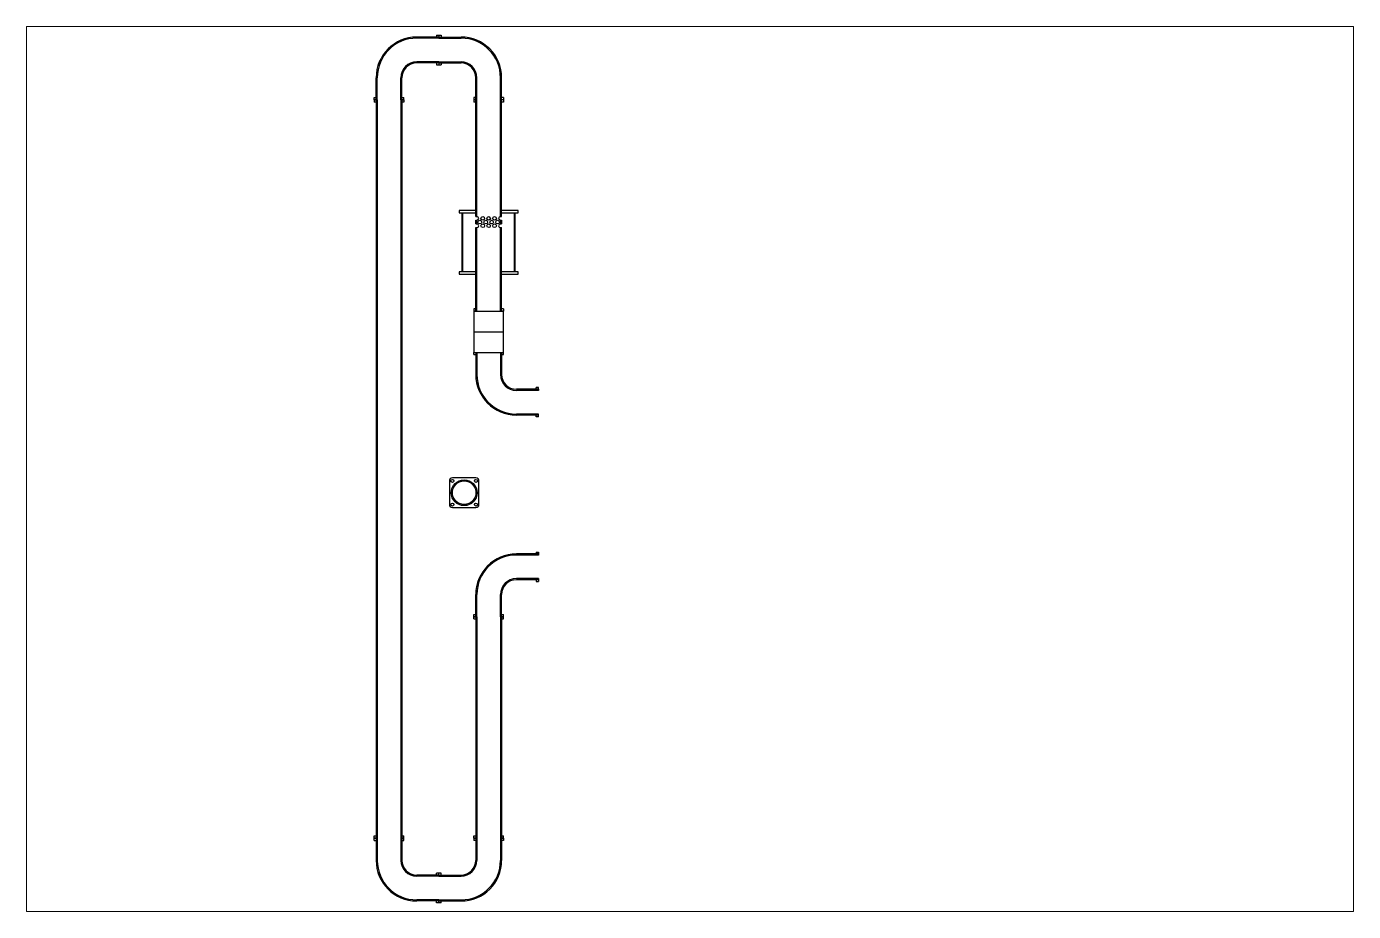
# Paper-space layout 'Sheet1' of a CAD drawing. Header units: millimetres. Extents: x 1.05 to 9.45, y 0.7 to 6.3.
# The model-space entities are those that its viewports show. They can reach past a viewport. Long polylines and large blocks are cut down to what shows.
import ezdxf

# ---------------------------------------------------------------- set-up
doc = ezdxf.new("R2010")
doc.units = ezdxf.units.MM
doc.header["$MEASUREMENT"] = 0

msp = doc.modelspace()

# ---------------------------------------------------------------- linework, layer by layer
for p, q in [((817.7, 1637.2), (820.7, 1637.2)), ((817.7, 1637.2), (817.7, 1634.7)), ((820.7, 1637.2), (823.7, 1637.2)), ((820.7, 1637.2), (820.7, 1634.7)), ((820.7, 1637.2), (820.7, 1633.2)), ((823.7, 1637.2), (823.7, 1634.7)), ((820.7, 1634.7), (790.7, 1634.7)), ((820.7, 1633.2), (790.7, 1633.2)), ((820.7, 1634.7), (850.7, 1634.7)), ((820.7, 1634.7), (820.7, 1633.2)), ((820.7, 1633.2), (850.7, 1633.2)), ((820.7, 1601.2), (790.7, 1601.2)), ((820.7, 1601.2), (850.7, 1601.2)), ((820.7, 1599.7), (820.7, 1601.2)), ((820.7, 1601.2), (820.7, 1597.2)), ((820.7, 1599.7), (790.7, 1599.7)), ((817.7, 1599.7), (817.7, 1597.2)), ((817.7, 1597.2), (820.7, 1597.2)), ((820.7, 1599.7), (850.7, 1599.7)), ((820.7, 1599.7), (820.7, 1597.2)), ((820.7, 1597.2), (823.7, 1597.2)), ((823.7, 1599.7), (823.7, 1597.2)), ((735.7, 1549.7), (735.7, 1579.7)), ((737.2, 1549.7), (737.2, 1579.7)), ((769.2, 1549.7), (769.2, 1579.7)), ((770.7, 1549.7), (770.7, 1579.7)), ((870.7, 1549.7), (870.7, 1579.7)), ((872.2, 1549.7), (872.2, 1579.7)), ((904.2, 1549.7), (904.2, 1579.7)), ((905.7, 1549.7), (905.7, 1579.7)), ((733.2, 1549.7), (733.2, 1552.7)), ((733.2, 1552.7), (735.7, 1552.7)), ((733.2, 1549.7), (735.7, 1549.7)), ((733.2, 1549.7), (733.2, 1546.7)), ((735.7, 1549.7), (733.2, 1549.7)), ((735.7, 1546.7), (733.2, 1546.7)), ((735.7, 1549.7), (737.2, 1549.7)), ((735.7, 1549.7), (735.7, 549.7)), ((735.7, 1549.7), (737.2, 1549.7)), ((737.2, 1549.7), (737.2, 549.7)), ((770.7, 1549.7), (769.2, 1549.7)), ((769.2, 1549.7), (769.2, 549.7)), ((770.7, 1549.7), (769.2, 1549.7)), ((770.7, 1552.7), (773.2, 1552.7)), ((770.7, 1549.7), (773.2, 1549.7)), ((770.7, 1549.7), (770.7, 549.7)), ((773.2, 1549.7), (770.7, 1549.7)), ((773.2, 1546.7), (770.7, 1546.7)), ((773.2, 1549.7), (773.2, 1552.7)), ((773.2, 1549.7), (773.2, 1546.7)), ((868.2, 1552.7), (868.2, 1549.7)), ((870.7, 1552.7), (868.2, 1552.7)), ((868.2, 1549.7), (868.2, 1546.7)), ((870.7, 1549.7), (868.2, 1549.7)), ((872.2, 1549.7), (868.2, 1549.7)), ((870.7, 1546.7), (868.2, 1546.7)), ((870.7, 1391.7), (870.7, 1549.7)), ((870.7, 1549.7), (872.2, 1549.7)), ((872.2, 1391.7), (872.2, 1549.7)), ((904.2, 1391.7), (904.2, 1549.7)), ((905.7, 1549.7), (904.2, 1549.7)), ((908.2, 1549.7), (904.2, 1549.7)), ((908.2, 1552.7), (905.7, 1552.7)), ((905.7, 1391.7), (905.7, 1549.7)), ((908.2, 1549.7), (905.7, 1549.7)), ((908.2, 1546.7), (905.7, 1546.7)), ((908.2, 1552.7), (908.2, 1549.7)), ((908.2, 1549.7), (908.2, 1546.7)), ((848.2, 1399.7), (848.2, 1396.7)), ((870.7, 1399.7), (848.2, 1399.7)), ((848.2, 1396.7), (870.7, 1396.7)), ((852.2, 1316.7), (852.2, 1396.7)), ((853.2, 1316.7), (853.2, 1396.7)), ((870.7, 1391.7), (872.2, 1391.7)), ((870.7, 1386.7), (872.2, 1386.7)), ((870.7, 1381.7), (870.7, 1386.7)), ((872.2, 1381.7), (872.2, 1386.7)), ((904.2, 1391.7), (905.7, 1391.7)), ((904.2, 1386.7), (904.2, 1381.7)), ((904.2, 1386.7), (905.7, 1386.7)), ((928.2, 1399.7), (905.7, 1399.7)), ((905.7, 1396.7), (928.2, 1396.7)), ((905.7, 1386.7), (905.7, 1381.7)), ((923.2, 1316.7), (923.2, 1396.7)), ((924.2, 1316.7), (924.2, 1396.7)), ((928.2, 1396.7), (928.2, 1399.7)), ((870.7, 1381.7), (872.2, 1381.7)), ((870.7, 1263.7), (870.7, 1376.7)), ((870.7, 1376.7), (872.2, 1376.7)), ((872.2, 1263.7), (872.2, 1376.7)), ((904.2, 1381.7), (905.7, 1381.7)), ((904.2, 1263.7), (904.2, 1376.7)), ((904.2, 1376.7), (905.7, 1376.7)), ((905.7, 1263.7), (905.7, 1376.7)), ((848.2, 1316.7), (848.2, 1313.7)), ((870.7, 1316.7), (848.2, 1316.7)), ((848.2, 1313.7), (870.7, 1313.7)), ((928.2, 1316.7), (905.7, 1316.7)), ((905.7, 1313.7), (928.2, 1313.7)), ((928.2, 1313.7), (928.2, 1316.7)), ((868.2, 1266.7), (868.2, 1263.7)), ((870.7, 1266.7), (868.2, 1266.7)), ((868.2, 1263.7), (868.2, 1207.7)), ((868.2, 1263.7), (908.2, 1263.7)), ((872.2, 1263.7), (868.2, 1263.7)), ((908.2, 1263.7), (904.2, 1263.7)), ((908.2, 1266.7), (905.7, 1266.7)), ((908.2, 1266.7), (908.2, 1263.7)), ((908.2, 1207.7), (908.2, 1263.7)), ((868.2, 1235.7), (908.2, 1235.7)), ((868.2, 1207.7), (908.2, 1207.7)), ((868.2, 1204.7), (868.2, 1207.7)), ((868.2, 1207.7), (872.2, 1207.7)), ((868.2, 1204.7), (870.7, 1204.7)), ((870.7, 1207.7), (870.7, 1177.7)), ((872.2, 1207.7), (872.2, 1177.7)), ((904.2, 1207.7), (904.2, 1177.7)), ((904.2, 1207.7), (908.2, 1207.7)), ((905.7, 1207.7), (905.7, 1177.7)), ((905.7, 1204.7), (908.2, 1204.7)), ((908.2, 1204.7), (908.2, 1207.7)), ((955.7, 1157.7), (925.7, 1157.7)), ((955.7, 1156.2), (925.7, 1156.2)), ((955.7, 1160.2), (952.7, 1160.2)), ((952.7, 1157.7), (952.7, 1160.2)), ((955.7, 1157.7), (955.7, 1160.2)), ((955.7, 1157.7), (955.7, 1156.2)), ((955.7, 1124.2), (925.7, 1124.2)), ((955.7, 1122.7), (925.7, 1122.7)), ((952.7, 1120.2), (952.7, 1122.7)), ((955.7, 1120.2), (952.7, 1120.2)), ((955.7, 1122.7), (955.7, 1124.2)), ((955.7, 1120.2), (955.7, 1122.7)), ((835, 1033.6), (835, 1001.6)), ((871, 1037.6), (839, 1037.6)), ((875, 1017.6), (875, 1033.6)), ((875, 1001.6), (875, 1017.6)), ((839, 997.6), (871, 997.6)), ((952.7, 937.2), (955.7, 937.2)), ((952.7, 937.2), (952.7, 934.7)), ((955.7, 937.2), (955.7, 934.7)), ((955.7, 937.2), (955.7, 933.2)), ((955.7, 934.7), (925.7, 934.7)), ((955.7, 933.2), (925.7, 933.2)), ((955.7, 934.7), (955.7, 933.2)), ((955.7, 901.2), (925.7, 901.2)), ((955.7, 899.7), (925.7, 899.7)), ((952.7, 899.7), (952.7, 897.2)), ((955.7, 899.7), (955.7, 901.2)), ((955.7, 901.2), (955.7, 897.2)), ((955.7, 899.7), (955.7, 897.2)), ((952.7, 897.2), (955.7, 897.2)), ((870.7, 849.7), (870.7, 879.7)), ((872.2, 849.7), (872.2, 879.7)), ((904.2, 849.7), (904.2, 879.7)), ((905.7, 849.7), (905.7, 879.7)), ((868.2, 849.7), (868.2, 852.7)), ((868.2, 852.7), (870.7, 852.7)), ((868.2, 849.7), (870.7, 849.7)), ((870.7, 849.7), (868.2, 849.7)), ((868.2, 849.7), (870.7, 849.7)), ((868.2, 846.7), (868.2, 849.7)), ((868.2, 849.7), (872.2, 849.7)), ((868.2, 849.7), (870.7, 849.7)), ((870.7, 849.7), (868.2, 849.7)), ((868.2, 846.7), (870.7, 846.7)), ((870.7, 849.7), (870.7, 549.7)), ((870.7, 849.7), (872.2, 849.7)), ((870.7, 849.7), (872.2, 849.7)), ((870.7, 849.7), (872.2, 849.7)), ((870.7, 849.7), (872.2, 849.7)), ((870.7, 849.7), (872.2, 849.7)), ((872.2, 849.7), (872.2, 549.7)), ((904.2, 849.7), (904.2, 549.7)), ((905.7, 849.7), (904.2, 849.7)), ((905.7, 849.7), (904.2, 849.7)), ((905.7, 849.7), (904.2, 849.7)), ((904.2, 849.7), (908.2, 849.7)), ((905.7, 849.7), (904.2, 849.7)), ((905.7, 849.7), (904.2, 849.7)), ((905.7, 852.7), (908.2, 852.7)), ((905.7, 849.7), (905.7, 549.7)), ((905.7, 849.7), (908.2, 849.7)), ((908.2, 849.7), (905.7, 849.7)), ((905.7, 849.7), (908.2, 849.7)), ((905.7, 849.7), (908.2, 849.7)), ((908.2, 849.7), (905.7, 849.7)), ((905.7, 846.7), (908.2, 846.7)), ((908.2, 849.7), (908.2, 852.7)), ((908.2, 846.7), (908.2, 849.7)), ((733.2, 549.7), (733.2, 552.7)), ((733.2, 552.7), (735.7, 552.7)), ((733.2, 549.7), (735.7, 549.7)), ((735.7, 549.7), (733.2, 549.7)), ((733.2, 549.7), (735.7, 549.7)), ((733.2, 546.7), (733.2, 549.7)), ((733.2, 549.7), (737.2, 549.7)), ((733.2, 546.7), (735.7, 546.7)), ((735.7, 549.7), (737.2, 549.7)), ((735.7, 549.7), (737.2, 549.7)), ((735.7, 549.7), (737.2, 549.7)), ((735.7, 549.7), (735.7, 519.7)), ((737.2, 549.7), (737.2, 519.7)), ((770.7, 549.7), (769.2, 549.7)), ((770.7, 549.7), (769.2, 549.7)), ((770.7, 549.7), (769.2, 549.7)), ((769.2, 549.7), (773.2, 549.7)), ((769.2, 549.7), (769.2, 519.7)), ((770.7, 552.7), (773.2, 552.7)), ((770.7, 549.7), (773.2, 549.7)), ((773.2, 549.7), (770.7, 549.7)), ((770.7, 549.7), (773.2, 549.7)), ((770.7, 549.7), (770.7, 519.7)), ((770.7, 546.7), (773.2, 546.7)), ((773.2, 549.7), (773.2, 552.7)), ((773.2, 546.7), (773.2, 549.7)), ((868.2, 549.7), (868.2, 552.7)), ((868.2, 552.7), (870.7, 552.7)), ((868.2, 549.7), (868.2, 546.7)), ((870.7, 549.7), (868.2, 549.7)), ((868.2, 549.7), (870.7, 549.7)), ((868.2, 549.7), (870.7, 549.7)), ((870.7, 549.7), (868.2, 549.7)), ((868.2, 549.7), (870.7, 549.7)), ((868.2, 549.7), (872.2, 549.7)), ((870.7, 546.7), (868.2, 546.7)), ((870.7, 549.7), (870.7, 519.7)), ((870.7, 549.7), (872.2, 549.7)), ((870.7, 549.7), (872.2, 549.7)), ((870.7, 549.7), (872.2, 549.7)), ((870.7, 549.7), (872.2, 549.7)), ((870.7, 549.7), (872.2, 549.7)), ((872.2, 549.7), (872.2, 519.7)), ((904.2, 549.7), (904.2, 519.7)), ((905.7, 549.7), (904.2, 549.7)), ((905.7, 549.7), (904.2, 549.7)), ((905.7, 549.7), (904.2, 549.7)), ((905.7, 549.7), (904.2, 549.7)), ((905.7, 549.7), (904.2, 549.7)), ((904.2, 549.7), (908.2, 549.7)), ((905.7, 552.7), (908.2, 552.7)), ((905.7, 549.7), (905.7, 519.7)), ((908.2, 549.7), (905.7, 549.7)), ((905.7, 549.7), (908.2, 549.7)), ((905.7, 549.7), (908.2, 549.7)), ((908.2, 549.7), (905.7, 549.7)), ((905.7, 549.7), (908.2, 549.7)), ((908.2, 546.7), (905.7, 546.7)), ((908.2, 549.7), (908.2, 552.7)), ((908.2, 549.7), (908.2, 546.7)), ((820.7, 499.7), (790.7, 499.7)), ((820.7, 498.2), (790.7, 498.2)), ((820.7, 502.2), (817.7, 502.2)), ((817.7, 499.7), (817.7, 502.2)), ((820.7, 499.7), (820.7, 502.2)), ((823.7, 502.2), (820.7, 502.2)), ((820.7, 498.2), (820.7, 502.2)), ((820.7, 499.7), (820.7, 498.2)), ((820.7, 499.7), (850.7, 499.7)), ((820.7, 498.2), (850.7, 498.2)), ((823.7, 499.7), (823.7, 502.2)), ((820.7, 466.2), (790.7, 466.2)), ((820.7, 464.7), (790.7, 464.7)), ((817.7, 462.2), (817.7, 464.7)), ((820.7, 462.2), (817.7, 462.2)), ((820.7, 464.7), (820.7, 466.2)), ((820.7, 462.2), (820.7, 466.2)), ((820.7, 466.2), (850.7, 466.2)), ((820.7, 462.2), (820.7, 464.7)), ((820.7, 464.7), (850.7, 464.7)), ((823.7, 462.2), (820.7, 462.2)), ((823.7, 462.2), (823.7, 464.7))]:
    msp.add_line(p, q)
for centre, radius in [((876.2, 1384.2), 2.5), ((880.2, 1389.2), 2.5), ((884.2, 1384.2), 2.5), ((888.2, 1389.2), 2.5), ((892.2, 1384.2), 2.5), ((896.2, 1389.2), 2.5), ((900.2, 1384.2), 2.5), ((880.2, 1379.2), 2.5), ((888.2, 1379.2), 2.5), ((896.2, 1379.2), 2.5), ((839, 1033.6), 2), ((855, 1017.6), 17.5), ((855, 1017.6), 16), ((871, 1033.6), 2), ((839, 1001.6), 2), ((871, 1001.6), 2)]:
    msp.add_circle(centre, radius)
for centre, radius, start, end in [((790.7, 1579.7), 55, 90, 180), ((790.7, 1579.7), 53.5, 90, 180), ((850.7, 1579.7), 55, 0, 90), ((850.7, 1579.7), 53.5, 0, 90), ((790.7, 1579.7), 21.5, 90, 180), ((850.7, 1579.7), 21.5, 0, 90), ((790.7, 1579.7), 20, 90, 180), ((850.7, 1579.7), 20, 0, 90), ((872.2, 1389.2), 2.5, 270, 90), ((904.2, 1389.2), 2.5, 90, 270), ((872.2, 1379.2), 2.5, 270, 90), ((904.2, 1379.2), 2.5, 90, 270), ((925.7, 1177.7), 55, 180, 270), ((925.7, 1177.7), 53.5, 180, 270), ((925.7, 1177.7), 21.5, 180, 270), ((925.7, 1177.7), 20, 180, 270), ((839, 1033.6), 4, 90, 180), ((871, 1033.6), 4, 0, 90), ((839, 1001.6), 4, 180, 270), ((871, 1001.6), 4, 270, 0), ((925.7, 879.7), 55, 90, 180), ((925.7, 879.7), 53.5, 90, 180), ((925.7, 879.7), 21.5, 90, 180), ((925.7, 879.7), 20, 90, 180), ((790.7, 519.7), 55, 180, 270), ((790.7, 519.7), 53.5, 180, 270), ((790.7, 519.7), 21.5, 180, 270), ((790.7, 519.7), 20, 180, 270), ((850.7, 519.7), 20, 270, 0), ((850.7, 519.7), 53.5, 270, 0), ((850.7, 519.7), 21.5, 270, 0), ((850.7, 519.7), 55, 270, 0)]:
    msp.add_arc(centre, radius, start, end)

psp = doc.layouts.new('Sheet1')

# ---------------------------------------------------------------- viewports
at = {"layer": '0'}
psp.add_viewport(center=(5.25, 3.5), size=(8.4, 5.6), view_center_point=(1160.9394, 1049.7282), view_height=1198.5, dxfattribs=at)

doc.saveas('drawing.dxf')
